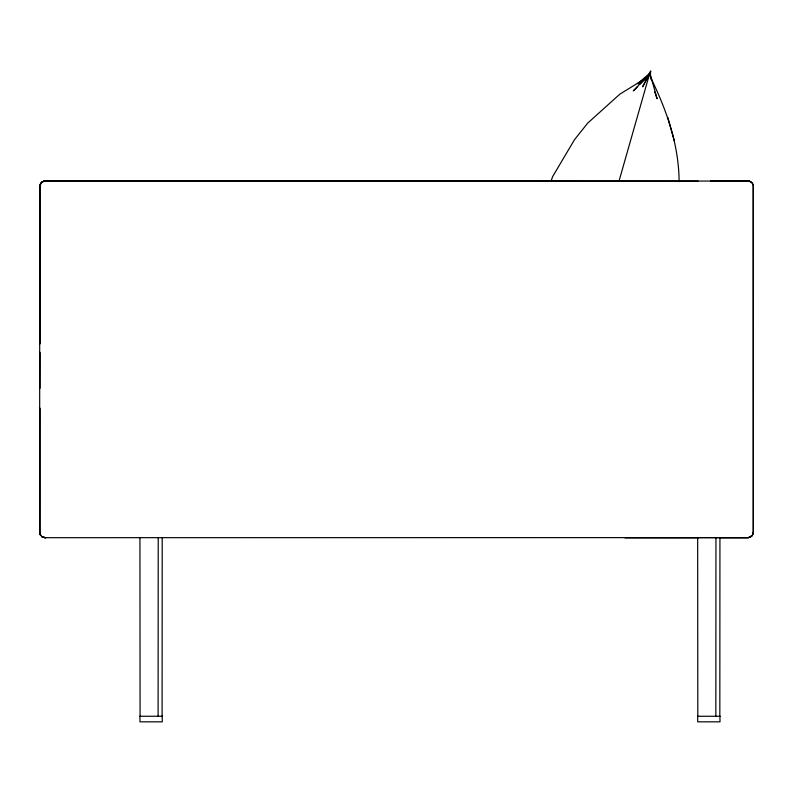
<?xml version="1.0" encoding="UTF-8"?>
<svg xmlns="http://www.w3.org/2000/svg" width="793" height="793" viewBox="0 0 793 793"><rect width="100%" height="100%" fill="white"/><g stroke="black" fill="none" stroke-linecap="round" stroke-linejoin="round"><path stroke-width="1.19" d="M40.73 535.562L39.65 532.341L39.739 185.691L41.771 182.013L44.993 180.933M39.759 408.078L39.719 533.54L40.532 535.285L39.65 532.341M39.759 352.3L39.719 388.52L39.719 352.399M39.739 185.691L39.769 344.083L39.729 185.939L41.771 182.013M158.104 716.257L158.223 537.783M162.099 716.257L162.208 537.783M715.841 716.257L715.95 537.783M719.836 716.257L719.935 537.783M719.608 537.674L748.007 537.684C750.852 537.743 753.4 535.166 753.35 532.341L753.291 185.76L752.408 183.233L749.395 181.062L44.577 180.982L40.73 183.054L39.729 185.859M753.231 533.719L753.221 184.888L752.27 183.054L749.385 181.052L710.964 180.963M650.31 76.108L650.637 71.162L648.396 75.355M753.35 532.341L752.27 535.562L748.423 537.634L625.043 537.684M649.586 75.285L650.637 71.162L649.725 74.601M649.636 74.601L650.002 73.352L657.11 98.748L654.711 91.948M618.966 181.25L649.556 73.987L642.578 86.824L650.002 73.352L633.329 90.898L637.622 86.606M550.996 181.399L552.572 176.71L574.519 139.667L587.672 123.143L619.819 94.189L647.029 77.377M640.199 84.038L647.058 77.179M752.27 535.562L748.423 537.604L44.993 537.684L41.95 536.742L45.27 537.773M637.84 83.523L649.982 73.144L650.954 79.161M648.733 75.355L638.791 83.612L642.548 80.876M698.207 181.191L43.605 181.062L44.577 180.982M637.978 83.86L648.615 75.999M644.431 79.508L646.305 78.14M642.112 81.045L647.118 77.506M710.736 181.111L748.007 180.933L751.11 181.894M624.527 537.624L698.613 537.664M45.667 537.773L41.92 536.762M44.993 537.684L41.771 536.603L39.769 533.719L39.719 408.187M650.587 77.486C666.616 110.009 678.967 145.03 679.095 181.686M674.387 140.926L667.736 117.354M697.662 537.783L697.81 716.257M139.935 537.783L140.074 716.257M162.198 716.257L139.915 716.257L139.994 721.838L162.278 721.838L162.198 716.257M719.935 716.257L697.652 716.257L697.731 721.838L720.014 721.838L719.935 716.257"/></g></svg>
